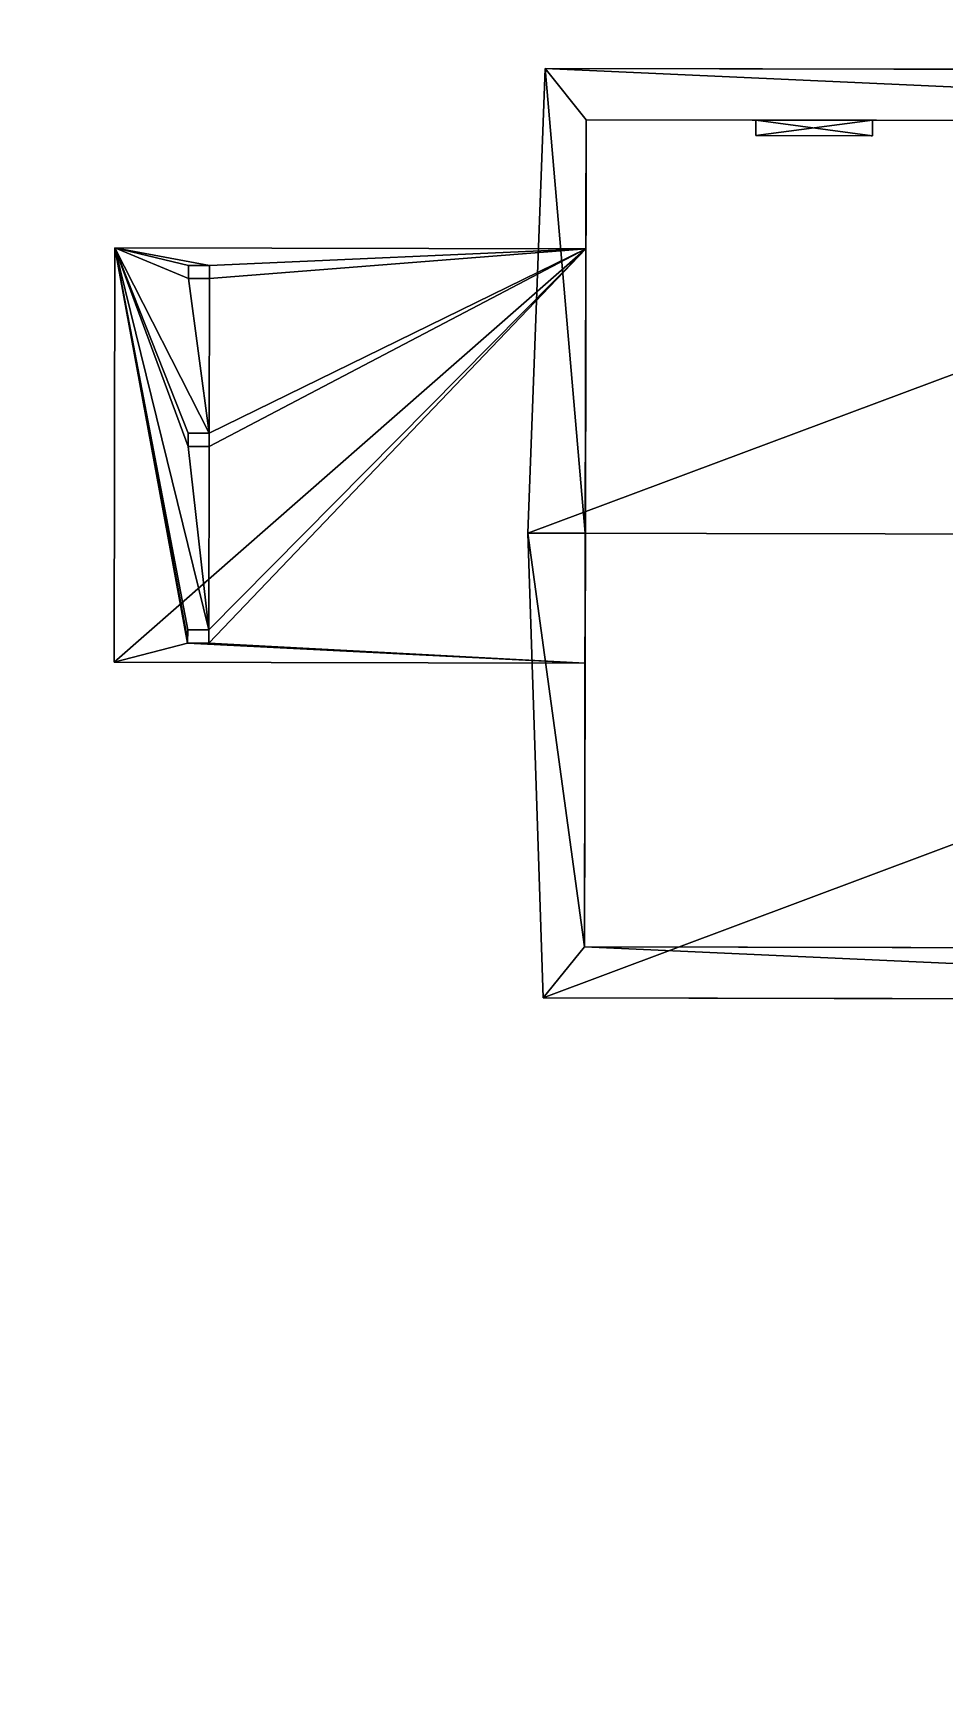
# Model space of a CAD drawing. Extents: x -1551 to 3643, y -2128 to 2177.
# Drawn here: x -409 to -117, y -459 to 68 of the extents above; entities that cross this region are included whole.
import ezdxf

# ---------------------------------------------------------------- set-up
doc = ezdxf.new("R2010")
doc.units = 0
doc.header["$MEASUREMENT"] = 0
doc.layers.get('0').update_dxf_attribs({"color": 13, "linetype": 'CONTINUOUS'})
doc.layers.add('ANNOTATIONS', color=22, linetype='CONTINUOUS')

# ---------------------------------------------------------------- blocks, each defined once
blk = doc.blocks.new('GROUP7_1_1')
at = {"color": 0}
for p, q in [((15.24, 10.39), (-15.24, 10.39)), ((-15.24, 10.39), (-15.24, -10.39)), ((15.24, -10.39), (15.24, 10.39)), ((-15.24, -10.39), (15.24, -10.39))]:
    blk.add_line(p, q, dxfattribs=at)
mesh = blk.add_polyface(dxfattribs=at)
corners = [(15.24, -10.39), (-15.24, 10.39), (-15.24, -10.39), (15.24, 10.39)]
mesh.append_faces([[corners[k] for k in face] for face in [(0, 1, 2), (1, 0, 3)]], dxfattribs={"vtx0": -1, "color": 0})
blk = doc.blocks.new('GROUP6_1_5')
at = {"color": 0}
for p, q in [((13.26, 13.93), (-13.26, 13.93)), ((-13.26, 13.93), (-13.26, -13.93)), ((13.26, -13.93), (13.26, 13.93)), ((-13.26, -13.93), (13.26, -13.93))]:
    blk.add_line(p, q, dxfattribs=at)
mesh = blk.add_polyface(dxfattribs=at)
corners = [(13.26, -13.93), (-13.26, 13.93), (-13.26, -13.93), (13.26, 13.93)]
mesh.append_faces([[corners[k] for k in face] for face in [(0, 1, 2), (1, 0, 3)]], dxfattribs={"vtx0": -1, "color": 0})
blk = doc.blocks.new('GROUP3_1_2')
at = {"color": 0}
for p, q in [((18.16, 39.65), (-18.16, 39.65)), ((-18.16, 39.65), (-18.16, -30.76)), ((18.16, -30.76), (18.16, 39.65)), ((-18.16, -30.76), (-18.16, -39.65)), ((18.16, -39.65), (18.16, -30.76)), ((-18.16, -39.65), (18.16, -39.65))]:
    blk.add_line(p, q, dxfattribs=at)
mesh = blk.add_polyface(dxfattribs=at)
corners = [(18.16, -39.65), (-18.16, -30.76), (-18.16, -39.65), (-18.16, 39.65), (18.16, 39.65)]
mesh.append_faces([[corners[k] for k in face] for face in [(0, 1, 2), (3, 0, 4)]], dxfattribs={"vtx0": -1, "color": 0})
mesh.append_faces([[corners[k] for k in face] for face in [(1, 0, 3)]], dxfattribs={"vtx0": -1, "vtx1": -1, "color": 0})
blk = doc.blocks.new('GARAGE_DWG_1')
at = {"color": 0}
for p, q in [((239.59, 532.42, 93.94), (107.12, 532.42, 93.94)), ((107.12, 532.42, 93.94), (107.12, 381.7, 112.16)), ((107.12, 532.42, 88.62), (239.59, 532.42, 88.62)), ((107.12, 381.7, 106.84), (107.12, 532.42, 88.62)), ((107.12, 532.42, 93.94), (107.12, 532.42, 88.62)), ((107.12, 381.7, 106.84), (107.12, 532.42, 88.62)), ((107.12, 532.42, 93.94), (107.12, 381.7, 112.16)), ((239.59, 532.42, 93.94), (107.12, 532.42, 93.94)), ((107.12, 532.42, 88.62), (239.59, 532.42, 88.62)), ((107.12, 532.42, 93.94), (107.12, 532.42, 88.62)), ((239.59, 381.7, 112.16), (239.59, 532.42, 93.94)), ((239.59, 532.42, 88.62), (239.59, 381.7, 106.84)), ((239.59, 532.42, 93.94), (239.59, 532.42, 88.62)), ((239.59, 532.42, 93.94), (239.59, 532.42, 88.62)), ((239.59, 381.7, 112.16), (239.59, 532.42, 93.94)), ((239.59, 532.42, 88.62), (239.59, 381.7, 106.84)), ((114.02, 508.89, 91.47), (113.25, 508.89, 91.47)), ((113.25, 508.89, 91.47), (113.25, 502.11, 92.29)), ((113.25, 508.89, 91.47), (113.25, 508.89, 14.49)), ((113.25, 508.89, 14.49), (113.25, 502.11, 14.49)), ((113.25, 508.89, 91.47), (113.25, 502.11, 92.29)), ((117.47, 508.89, 14.49), (113.25, 508.89, 14.49)), ((113.25, 508.89, 91.47), (113.25, 508.89, 14.49)), ((114.52, 508.89, 91.47), (114.02, 508.89, 91.47)), ((117.47, 508.89, 91.47), (114.52, 508.89, 91.47)), ((117.47, 502.11, 92.29), (117.47, 508.89, 91.47)), ((117.47, 508.89, 14.49), (117.47, 508.89, 91.47)), ((117.47, 502.11, 92.29), (117.47, 508.89, 91.47)), ((117.47, 502.11, 14.49), (117.47, 508.89, 14.49)), ((117.47, 508.89, 14.49), (117.47, 508.89, 91.47)), ((180.38, 508.89, 91.47), (176.16, 508.89, 91.47)), ((176.16, 508.89, 91.47), (176.16, 502.11, 92.29)), ((180.38, 508.89, 91.47), (176.16, 508.89, 91.47)), ((180.38, 508.89, 14.49), (176.16, 508.89, 14.49)), ((176.16, 508.89, 14.49), (176.16, 508.89, 91.47)), ((176.16, 508.89, 14.49), (176.16, 508.89, 91.47)), ((176.16, 508.89, 14.49), (176.16, 502.11, 14.49)), ((176.16, 508.89, 91.47), (176.16, 502.11, 92.29)), ((180.38, 502.11, 92.29), (180.38, 508.89, 91.47)), ((180.38, 502.11, 92.29), (180.38, 508.89, 91.47)), ((180.38, 502.11, 14.49), (180.38, 508.89, 14.49)), ((234.06, 508.89, 91.47), (229.84, 508.89, 91.47)), ((229.84, 508.89, 91.47), (229.84, 502.11, 92.29)), ((234.06, 508.89, 91.47), (229.84, 508.89, 91.47)), ((234.06, 508.89, 14.49), (229.84, 508.89, 14.49)), ((229.84, 508.89, 14.49), (229.84, 508.89, 91.47)), ((229.84, 508.89, 14.49), (229.84, 508.89, 91.47)), ((229.84, 508.89, 14.49), (229.84, 502.11, 14.49)), ((229.84, 508.89, 91.47), (229.84, 502.11, 92.29)), ((234.06, 502.11, 92.29), (234.06, 508.89, 91.47)), ((234.06, 508.89, 91.47), (234.06, 508.89, 14.49)), ((234.06, 508.89, 91.47), (234.06, 508.89, 14.49)), ((234.06, 502.11, 92.29), (234.06, 508.89, 91.47)), ((234.06, 502.11, 14.49), (234.06, 508.89, 14.49)), ((113.25, 502.11, 92.29), (117.47, 502.11, 92.29)), ((113.25, 502.11, 92.29), (117.47, 502.11, 92.29)), ((113.25, 502.11, 14.49), (117.47, 502.11, 14.49)), ((117.47, 502.11, 92.29), (117.47, 502.11, 14.49)), ((117.47, 502.11, 92.29), (117.47, 502.11, 14.49)), ((176.16, 502.11, 92.29), (180.38, 502.11, 92.29)), ((176.16, 502.11, 92.29), (180.38, 502.11, 92.29)), ((176.16, 502.11, 14.49), (180.38, 502.11, 14.49)), ((180.38, 502.11, 14.49), (180.38, 502.11, 92.29)), ((180.38, 502.11, 14.49), (180.38, 502.11, 92.29)), ((229.84, 502.11, 92.29), (234.06, 502.11, 92.29)), ((229.84, 502.11, 92.29), (234.06, 502.11, 92.29)), ((229.84, 502.11, 92.29), (229.84, 502.11, 14.49)), ((229.84, 502.11, 14.49), (234.06, 502.11, 14.49)), ((229.84, 502.11, 92.29), (229.84, 502.11, 14.49)), ((234.06, 502.11, 14.49), (234.06, 502.11, 92.29)), ((234.06, 502.11, 14.49), (234.06, 502.11, 92.29)), ((0, 394.85, 96.9), (148.64, 400.11, 174.44)), ((148.64, 400.11, 181.93), (0, 394.85, 104.39)), ((148.64, 400.11, 181.93), (0, 394.85, 104.39)), ((0, 394.85, 96.9), (148.64, 400.11, 174.44)), ((148.64, 400.11, 174.44), (148.64, 381.7, 174.44)), ((148.64, 0, 181.93), (148.64, 400.11, 181.93)), ((148.64, 400.11, 174.44), (148.64, 381.7, 174.44)), ((148.64, 400.11, 174.44), (297.28, 394.85, 96.9)), ((297.28, 394.85, 104.39), (148.64, 400.11, 181.93)), ((148.64, 0, 181.93), (148.64, 400.11, 181.93)), ((148.64, 400.11, 181.93), (148.64, 400.11, 174.44)), ((148.64, 400.11, 181.93), (148.64, 400.11, 174.44)), ((297.28, 394.85, 104.39), (148.64, 400.11, 181.93)), ((148.64, 400.11, 174.44), (297.28, 394.85, 96.9)), ((0, 4.18, 96.9), (0, 394.85, 96.9)), ((0, 394.85, 104.39), (0, 4.18, 104.39)), ((0, 394.85, 96.9), (0, 394.85, 104.39)), ((0, 394.85, 96.9), (0, 394.85, 104.39)), ((0, 4.18, 96.9), (0, 394.85, 96.9)), ((0, 394.85, 104.39), (0, 4.18, 104.39)), ((297.28, 394.85, 96.9), (297.28, 4.18, 96.9)), ((297.28, 4.18, 104.39), (297.28, 394.85, 104.39)), ((297.28, 394.85, 96.9), (297.28, 394.85, 104.39)), ((297.28, 4.18, 104.39), (297.28, 394.85, 104.39)), ((297.28, 394.85, 96.9), (297.28, 4.18, 96.9)), ((297.28, 394.85, 96.9), (297.28, 394.85, 104.39)), ((148.64, 381.7, 174.44), (16.36, 381.7, 105.44)), ((16.36, 381.7, 105.44), (16.36, 17.33, 105.44)), ((148.64, 381.7, 174.44), (16.36, 381.7, 105.44)), ((280.91, 381.7, 26.26), (16.36, 381.7, 13.91)), ((16.36, 381.7, 13.91), (16.36, 381.7, 105.44)), ((16.36, 381.7, 105.44), (16.36, 17.33, 105.44)), ((16.36, 381.7, 13.91), (16.36, 381.7, 105.44)), ((16.36, 381.7, 13.91), (16.36, 17.33, 13.91)), ((280.91, 381.7, 26.26), (16.36, 381.7, 13.91)), ((16.36, 381.7), (16.36, 381.7, 13.91)), ((16.36, 381.7), (16.36, 381.7, 13.91)), ((16.36, 381.7), (16.36, 17.33)), ((16.36, 381.7, 13.91), (16.36, 17.33, 13.91)), ((104.6, 381.7, 99.9), (71.05, 381.7, 99.9)), ((71.05, 381.7, 76.06), (104.6, 381.7, 76.06)), ((71.05, 381.7, 99.9), (71.05, 381.7, 76.06)), ((71.05, 381.7, 99.9), (71.05, 381.7, 76.06)), ((104.6, 381.7, 99.9), (71.05, 381.7, 99.9)), ((71.05, 381.7, 76.06), (104.6, 381.7, 76.06)), ((71.93, 381.7, 76.94), (71.93, 381.7, 99.02)), ((71.93, 381.7, 99.02), (103.72, 381.7, 99.02)), ((103.72, 381.7, 76.94), (71.93, 381.7, 76.94)), ((71.93, 381.7, 99.02), (103.72, 381.7, 99.02)), ((71.93, 381.7, 76.94), (71.93, 381.7, 99.02)), ((103.72, 381.7, 76.94), (71.93, 381.7, 76.94)), ((103.07, 381.7, 98.37), (72.58, 381.7, 98.37)), ((72.58, 381.7, 98.37), (72.58, 381.7, 77.59)), ((72.58, 381.7, 77.59), (103.07, 381.7, 77.59)), ((103.07, 381.7, 77.59), (103.07, 381.7, 98.37)), ((103.72, 381.7, 99.02), (103.72, 381.7, 76.94)), ((103.72, 381.7, 99.02), (103.72, 381.7, 76.94)), ((104.6, 381.7, 76.06), (104.6, 381.7, 99.9)), ((104.6, 381.7, 76.06), (104.6, 381.7, 99.9)), ((239.59, 381.7, 112.16), (107.12, 381.7, 112.16)), ((107.12, 381.7, 112.16), (107.12, 381.7, 106.84)), ((107.12, 381.7, 106.84), (239.59, 381.7, 106.84)), ((239.59, 381.7, 112.16), (107.12, 381.7, 112.16)), ((107.12, 381.7, 106.84), (239.59, 381.7, 106.84)), ((107.12, 381.7, 112.16), (107.12, 381.7, 106.84)), ((148.64, 381.7, 174.44), (280.91, 381.7, 105.44)), ((148.64, 381.7, 174.44), (280.91, 381.7, 105.44)), ((206.69, 381.7, 26.5), (206.69, 381.7, 91.54)), ((206.69, 381.7, 91.54), (246.88, 381.7, 91.54)), ((246.88, 381.7, 26.5), (206.69, 381.7, 26.5)), ((246.88, 381.7, 26.5), (206.69, 381.7, 26.5)), ((206.69, 381.7, 26.5), (206.69, 381.7, 91.54)), ((206.69, 381.7, 91.54), (246.88, 381.7, 91.54)), ((239.5, 381.7, 91.33), (210.09, 381.7, 91.33)), ((210.09, 381.7, 91.33), (210.09, 381.7, 59.98)), ((210.09, 381.7, 59.98), (239.5, 381.7, 59.98)), ((210.09, 381.7, 91.33), (210.09, 381.7, 59.98)), ((239.5, 381.7, 91.33), (210.09, 381.7, 91.33)), ((210.09, 381.7, 59.98), (239.5, 381.7, 59.98)), ((210.97, 381.7, 60.86), (210.97, 381.7, 90.46)), ((210.97, 381.7, 90.46), (238.63, 381.7, 90.46)), ((238.63, 381.7, 60.86), (210.97, 381.7, 60.86)), ((210.97, 381.7, 90.46), (238.63, 381.7, 90.46)), ((210.97, 381.7, 60.86), (210.97, 381.7, 90.46)), ((238.63, 381.7, 60.86), (210.97, 381.7, 60.86)), ((238.06, 381.7, 89.58), (211.54, 381.7, 89.58)), ((211.54, 381.7, 89.58), (211.54, 381.7, 61.73)), ((211.54, 381.7, 61.73), (238.06, 381.7, 61.73)), ((238.06, 381.7, 61.73), (238.06, 381.7, 89.58)), ((238.63, 381.7, 90.46), (238.63, 381.7, 60.86)), ((238.63, 381.7, 90.46), (238.63, 381.7, 60.86)), ((239.5, 381.7, 59.98), (239.5, 381.7, 91.33)), ((239.5, 381.7, 59.98), (239.5, 381.7, 91.33)), ((239.59, 381.7, 106.84), (239.59, 381.7, 112.16)), ((239.59, 381.7, 106.84), (239.59, 381.7, 112.16)), ((246.88, 381.7, 91.54), (246.88, 381.7, 26.5)), ((246.88, 381.7, 91.54), (246.88, 381.7, 26.5)), ((280.91, 381.7, 105.44), (280.91, 381.7, 26.26)), ((280.91, 17.33, 105.44), (280.91, 381.7, 105.44)), ((280.91, 381.7, 26.26), (280.91, 381.7, 11.27)), ((280.91, 381.7, 11.27), (280.91, 381.7)), ((280.91, 17.33, 105.44), (280.91, 381.7, 105.44)), ((280.91, 328.62, 11.27), (280.91, 381.7, 11.27)), ((280.91, 17.33), (280.91, 381.7)), ((280.91, 381.7, 11.27), (280.91, 381.7)), ((280.91, 328.62, 11.27), (280.91, 381.7, 11.27)), ((275.97, 290.01, 0.82), (275.97, 327.36, 0.82)), ((275.97, 327.36, 0.82), (275.97, 327.36, 82.2)), ((275.97, 327.36, 82.2), (275.97, 290.01, 82.2)), ((280.91, 327.36, 82.2), (275.97, 327.36, 82.2)), ((275.97, 327.36, 0.82), (275.97, 327.36, 82.2)), ((275.97, 327.36, 0.82), (280.91, 327.36, 0.82)), ((275.97, 327.36, 0.82), (280.91, 327.36, 0.82)), ((275.97, 290.01, 0.82), (275.97, 327.36, 0.82)), ((275.97, 327.36, 82.2), (275.97, 290.01, 82.2)), ((280.91, 327.36, 82.2), (275.97, 327.36, 82.2)), ((275.97, 290.52, 81.69), (275.97, 326.84, 81.69)), ((275.97, 326.84, 81.69), (275.97, 326.84, 10.58)), ((275.97, 326.84, 10.58), (275.97, 326.84, 1.62)), ((275.97, 326.84, 1.62), (275.97, 290.52, 1.62)), ((280.91, 288.75, 0.62), (280.91, 328.62, 0.62)), ((280.91, 328.62, 83.46), (280.91, 288.75, 83.46)), ((280.91, 328.62, 83.46), (280.91, 288.75, 83.46)), ((280.91, 328.62, 11.27), (280.91, 328.62, 83.46)), ((280.91, 328.62, 0.62), (280.91, 328.62, 11.27)), ((280.91, 288.75, 0.62), (280.91, 328.62, 0.62)), ((280.91, 290.01, 82.2), (280.91, 327.36, 82.2)), ((280.91, 327.36, 82.2), (280.91, 327.36, 0.82)), ((280.91, 327.36, 0.82), (280.91, 290.01, 0.82)), ((280.91, 327.36, 82.2), (280.91, 327.36, 0.82)), ((280.91, 327.36, 0.82), (280.91, 290.01, 0.82)), ((280.91, 290.01, 82.2), (280.91, 327.36, 82.2)), ((275.97, 290.52, 1.62), (275.97, 290.52, 10.58)), ((275.97, 290.52, 10.58), (275.97, 290.52, 81.69)), ((275.97, 290.01, 82.2), (275.97, 290.01, 0.82)), ((275.97, 290.01, 82.2), (280.91, 290.01, 82.2)), ((280.91, 290.01, 0.82), (275.97, 290.01, 0.82)), ((275.97, 290.01, 82.2), (275.97, 290.01, 0.82)), ((280.91, 290.01, 0.82), (275.97, 290.01, 0.82)), ((275.97, 290.01, 82.2), (280.91, 290.01, 82.2)), ((280.91, 290.01, 0.82), (280.91, 290.01, 82.2)), ((280.91, 290.01, 0.82), (280.91, 290.01, 82.2)), ((280.91, 288.75, 11.27), (280.91, 288.75, 0.62)), ((280.91, 288.75, 83.46), (280.91, 288.75, 11.27)), ((280.91, 17.33, 11.27), (280.91, 288.75, 11.27)), ((280.91, 288.75, 83.46), (280.91, 288.75, 11.27)), ((280.91, 288.75, 11.27), (280.91, 288.75, 0.62)), ((280.91, 17.33, 11.27), (280.91, 288.75, 11.27))]:
    blk.add_line(p, q, dxfattribs=at)
at = {"color": 17}
for p, q in [((180.38, 508.89, 91.47), (180.38, 508.89, 14.49)), ((180.38, 508.89, 91.47), (180.38, 508.89, 14.49)), ((113.25, 502.11, 14.49), (113.25, 502.11, 92.29)), ((113.25, 502.11, 14.49), (113.25, 502.11, 92.29)), ((176.16, 502.11, 92.29), (176.16, 502.11, 14.49)), ((176.16, 502.11, 92.29), (176.16, 502.11, 14.49))]:
    blk.add_line(p, q, dxfattribs=at)
at = {"color": 23}
blk.add_line((280.91, 381.7), (16.36, 381.7), dxfattribs=at)
at = {"layer": 'ANNOTATIONS', "color": 254, "extrusion": (0, 1, 0)}
for name, p in [('GROUP7_1_1', (-87.83, 87.98, 381.7)), ('GROUP6_1_5', (-224.8, 75.66, 381.7))]:
    blk.add_blockref(name, p, dxfattribs=at)
at = {"layer": 'ANNOTATIONS', "color": 17, "extrusion": (1, 0, 0), "yscale": 1.0098}
blk.add_blockref('GROUP3_1_2', (308.68, 41.65, 275.97), dxfattribs=at)
at = {"color": 17}
mesh = blk.add_polyface(dxfattribs=at)
corners = [(239.59, 381.7, 112.16), (107.12, 532.42, 93.94), (107.12, 381.7, 112.16), (239.59, 532.42, 93.94)]
mesh.append_faces([[corners[k] for k in face] for face in [(0, 1, 2), (1, 0, 3)]], dxfattribs={"vtx0": -1, "color": 17})
mesh = blk.add_polyface(dxfattribs=at)
corners = [(107.12, 532.42, 88.62), (113.25, 508.89, 91.47), (107.12, 381.7, 106.84), (239.59, 532.42, 88.62), (114.02, 508.89, 91.47), (114.52, 508.89, 91.47), (117.47, 508.89, 91.47), (117.47, 502.11, 92.29), (176.16, 508.89, 91.47), (180.38, 508.89, 91.47), (180.38, 502.11, 92.29), (229.84, 508.89, 91.47), (234.06, 508.89, 91.47), (234.06, 502.11, 92.29), (239.59, 381.7, 106.84), (229.84, 502.11, 92.29), (176.16, 502.11, 92.29), (113.25, 502.11, 92.29)]
mesh.append_faces([[corners[k] for k in face] for face in [(13, 14, 15)]], dxfattribs={"vtx0": -1, "color": 17})
mesh.append_faces([[corners[k] for k in face] for face in [(0, 1, 2), (1, 3, 4), (4, 3, 5), (5, 3, 6), (6, 3, 7), (8, 3, 9), (9, 3, 10), (10, 3, 11), (11, 3, 12), (12, 3, 13), (14, 13, 3)]], dxfattribs={"vtx0": -1, "vtx1": -1, "color": 17})
mesh.append_faces([[corners[k] for k in face] for face in [(7, 3, 8)]], dxfattribs={"vtx0": -1, "vtx1": -1, "vtx2": -1, "color": 17})
mesh.append_faces([[corners[k] for k in face] for face in [(1, 0, 3)]], dxfattribs={"vtx0": -1, "vtx2": -1, "color": 17})
mesh.append_faces([[corners[k] for k in face] for face in [(16, 7, 8), (17, 2, 1)]], dxfattribs={"vtx1": -1, "color": 17})
mesh = blk.add_polyface(dxfattribs=at)
corners = [(107.12, 532.42, 93.94), (107.12, 381.7, 106.84), (107.12, 381.7, 112.16), (107.12, 532.42, 88.62)]
mesh.append_faces([[corners[k] for k in face] for face in [(0, 1, 2), (1, 0, 3)]], dxfattribs={"vtx0": -1, "color": 17})
mesh = blk.add_polyface(dxfattribs=at)
corners = [(107.12, 532.42, 93.94), (239.59, 532.42, 88.62), (107.12, 532.42, 88.62), (239.59, 532.42, 93.94)]
mesh.append_faces([[corners[k] for k in face] for face in [(0, 1, 2), (1, 0, 3)]], dxfattribs={"vtx0": -1, "color": 17})
mesh = blk.add_polyface(dxfattribs=at)
corners = [(239.59, 532.42, 88.62), (239.59, 381.7, 112.16), (239.59, 381.7, 106.84), (239.59, 532.42, 93.94)]
mesh.append_faces([[corners[k] for k in face] for face in [(0, 1, 2), (1, 0, 3)]], dxfattribs={"vtx0": -1, "color": 17})
mesh = blk.add_polyface(dxfattribs=at)
corners = [(113.25, 502.11, 92.29), (239.59, 381.7, 106.84), (107.12, 381.7, 106.84), (117.47, 502.11, 92.29), (176.16, 502.11, 92.29), (180.38, 502.11, 92.29), (229.84, 502.11, 92.29), (229.84, 508.89, 91.47)]
mesh.append_faces([[corners[k] for k in face] for face in [(0, 1, 2), (6, 5, 7)]], dxfattribs={"vtx0": -1, "color": 17})
mesh.append_faces([[corners[k] for k in face] for face in [(1, 5, 6)]], dxfattribs={"vtx0": -1, "vtx1": -1, "color": 17})
mesh.append_faces([[corners[k] for k in face] for face in [(1, 0, 3), (1, 3, 4), (1, 4, 5)]], dxfattribs={"vtx0": -1, "vtx2": -1, "color": 17})
mesh = blk.add_polyface(dxfattribs=at)
corners = [(113.25, 508.89, 91.47), (113.25, 502.11, 14.49), (113.25, 502.11, 92.29), (113.25, 508.89, 14.49)]
mesh.append_faces([[corners[k] for k in face] for face in [(0, 1, 2), (1, 0, 3)]], dxfattribs={"vtx0": -1, "color": 17})
mesh = blk.add_polyface(dxfattribs=at)
corners = [(113.25, 508.89, 91.47), (117.47, 508.89, 14.49), (113.25, 508.89, 14.49), (117.47, 508.89, 91.47)]
mesh.append_faces([[corners[k] for k in face] for face in [(0, 1, 2), (1, 0, 3)]], dxfattribs={"vtx0": -1, "color": 17})
mesh = blk.add_polyface(dxfattribs=at)
corners = [(117.47, 508.89, 14.49), (117.47, 502.11, 92.29), (117.47, 502.11, 14.49), (117.47, 508.89, 91.47)]
mesh.append_faces([[corners[k] for k in face] for face in [(0, 1, 2), (1, 0, 3)]], dxfattribs={"vtx0": -1, "color": 17})
mesh = blk.add_polyface(dxfattribs=at)
corners = [(176.16, 508.89, 91.47), (180.38, 508.89, 14.49), (176.16, 508.89, 14.49), (180.38, 508.89, 91.47)]
mesh.append_faces([[corners[k] for k in face] for face in [(0, 1, 2), (1, 0, 3)]], dxfattribs={"vtx0": -1, "color": 17})
mesh = blk.add_polyface(dxfattribs=at)
corners = [(176.16, 508.89, 91.47), (176.16, 502.11, 14.49), (176.16, 502.11, 92.29), (176.16, 508.89, 14.49)]
mesh.append_faces([[corners[k] for k in face] for face in [(0, 1, 2), (1, 0, 3)]], dxfattribs={"vtx0": -1, "color": 17})
mesh = blk.add_polyface(dxfattribs=at)
corners = [(180.38, 508.89, 14.49), (180.38, 502.11, 92.29), (180.38, 502.11, 14.49), (180.38, 508.89, 91.47)]
mesh.append_faces([[corners[k] for k in face] for face in [(0, 1, 2), (1, 0, 3)]], dxfattribs={"vtx0": -1, "color": 17})
mesh = blk.add_polyface(dxfattribs=at)
corners = [(229.84, 508.89, 91.47), (234.06, 508.89, 14.49), (229.84, 508.89, 14.49), (234.06, 508.89, 91.47)]
mesh.append_faces([[corners[k] for k in face] for face in [(0, 1, 2), (1, 0, 3)]], dxfattribs={"vtx0": -1, "color": 17})
mesh = blk.add_polyface(dxfattribs=at)
corners = [(229.84, 508.89, 91.47), (229.84, 502.11, 14.49), (229.84, 502.11, 92.29), (229.84, 508.89, 14.49)]
mesh.append_faces([[corners[k] for k in face] for face in [(0, 1, 2), (1, 0, 3)]], dxfattribs={"vtx0": -1, "color": 17})
mesh = blk.add_polyface(dxfattribs=at)
corners = [(234.06, 508.89, 14.49), (234.06, 502.11, 92.29), (234.06, 502.11, 14.49), (234.06, 508.89, 91.47)]
mesh.append_faces([[corners[k] for k in face] for face in [(0, 1, 2), (1, 0, 3)]], dxfattribs={"vtx0": -1, "color": 17})
mesh = blk.add_polyface(dxfattribs=at)
corners = [(117.47, 502.11, 92.29), (113.25, 502.11, 14.49), (117.47, 502.11, 14.49), (113.25, 502.11, 92.29)]
mesh.append_faces([[corners[k] for k in face] for face in [(0, 1, 2), (1, 0, 3)]], dxfattribs={"vtx0": -1, "color": 17})
mesh = blk.add_polyface(dxfattribs=at)
corners = [(180.38, 502.11, 92.29), (176.16, 502.11, 14.49), (180.38, 502.11, 14.49), (176.16, 502.11, 92.29)]
mesh.append_faces([[corners[k] for k in face] for face in [(0, 1, 2), (1, 0, 3)]], dxfattribs={"vtx0": -1, "color": 17})
mesh = blk.add_polyface(dxfattribs=at)
corners = [(234.06, 502.11, 92.29), (229.84, 502.11, 14.49), (234.06, 502.11, 14.49), (229.84, 502.11, 92.29)]
mesh.append_faces([[corners[k] for k in face] for face in [(0, 1, 2), (1, 0, 3)]], dxfattribs={"vtx0": -1, "color": 17})
at = {"color": 9}
mesh = blk.add_polyface(dxfattribs=at)
corners = [(0, 394.85, 96.9), (16.36, 381.7, 105.44), (0, 4.18, 96.9), (148.64, 400.11, 174.44), (148.64, 381.7, 174.44), (16.36, 17.33, 105.44), (148.64, 0, 174.44), (148.64, 17.33, 174.44)]
mesh.append_faces([[corners[k] for k in face] for face in [(1, 3, 4), (6, 5, 7)]], dxfattribs={"vtx0": -1, "color": 9})
mesh.append_faces([[corners[k] for k in face] for face in [(0, 1, 2), (2, 5, 6), (5, 2, 1)]], dxfattribs={"vtx0": -1, "vtx1": -1, "color": 9})
mesh.append_faces([[corners[k] for k in face] for face in [(1, 0, 3)]], dxfattribs={"vtx0": -1, "vtx2": -1, "color": 9})
mesh = blk.add_polyface(dxfattribs=at)
corners = [(148.64, 0, 181.93), (0, 394.85, 104.39), (0, 4.18, 104.39), (148.64, 400.11, 181.93)]
mesh.append_faces([[corners[k] for k in face] for face in [(0, 1, 2), (1, 0, 3)]], dxfattribs={"vtx0": -1, "color": 9})
mesh = blk.add_polyface(dxfattribs=at)
corners = [(0, 394.85, 104.39), (148.64, 400.11, 174.44), (0, 394.85, 96.9), (148.64, 400.11, 181.93)]
mesh.append_faces([[corners[k] for k in face] for face in [(0, 1, 2), (1, 0, 3)]], dxfattribs={"vtx0": -1, "color": 9})
mesh = blk.add_polyface(dxfattribs=at)
corners = [(297.28, 394.85, 96.9), (148.64, 381.7, 174.44), (148.64, 400.11, 174.44), (280.91, 381.7, 105.44), (280.91, 17.33, 105.44), (148.64, 0, 174.44), (148.64, 17.33, 174.44), (297.28, 4.18, 96.9)]
mesh.append_faces([[corners[k] for k in face] for face in [(0, 1, 2), (4, 5, 6)]], dxfattribs={"vtx0": -1, "color": 9})
mesh.append_faces([[corners[k] for k in face] for face in [(1, 0, 3), (3, 0, 4), (5, 4, 7), (7, 4, 0)]], dxfattribs={"vtx0": -1, "vtx1": -1, "color": 9})
mesh = blk.add_polyface(dxfattribs=at)
corners = [(297.28, 4.18, 104.39), (148.64, 400.11, 181.93), (148.64, 0, 181.93), (297.28, 394.85, 104.39)]
mesh.append_faces([[corners[k] for k in face] for face in [(0, 1, 2), (1, 0, 3)]], dxfattribs={"vtx0": -1, "color": 9})
mesh = blk.add_polyface(dxfattribs=at)
corners = [(148.64, 400.11, 174.44), (297.28, 394.85, 104.39), (297.28, 394.85, 96.9), (148.64, 400.11, 181.93)]
mesh.append_faces([[corners[k] for k in face] for face in [(0, 1, 2), (1, 0, 3)]], dxfattribs={"vtx0": -1, "color": 9})
mesh = blk.add_polyface(dxfattribs=at)
corners = [(0, 394.85, 104.39), (0, 4.18, 96.9), (0, 4.18, 104.39), (0, 394.85, 96.9)]
mesh.append_faces([[corners[k] for k in face] for face in [(0, 1, 2), (1, 0, 3)]], dxfattribs={"vtx0": -1, "color": 9})
mesh = blk.add_polyface(dxfattribs=at)
corners = [(297.28, 394.85, 96.9), (297.28, 4.18, 104.39), (297.28, 4.18, 96.9), (297.28, 394.85, 104.39)]
mesh.append_faces([[corners[k] for k in face] for face in [(0, 1, 2), (1, 0, 3)]], dxfattribs={"vtx0": -1, "color": 9})
at = {"color": 23}
mesh = blk.add_polyface(dxfattribs=at)
corners = [(16.36, 381.7, 105.44), (104.6, 381.7, 99.9), (71.05, 381.7, 99.9), (16.36, 381.7, 13.91), (206.69, 381.7, 26.5), (280.91, 381.7, 26.26), (71.05, 381.7, 76.06), (104.6, 381.7, 76.06), (206.69, 381.7, 91.54), (246.88, 381.7, 26.5), (280.91, 381.7, 105.44), (246.88, 381.7, 91.54), (107.12, 381.7, 106.84), (107.12, 381.7, 112.16), (148.64, 381.7, 174.44), (239.59, 381.7, 112.16), (239.59, 381.7, 106.84)]
mesh.append_faces([[corners[k] for k in face] for face in [(0, 1, 2), (4, 7, 8), (13, 14, 15)]], dxfattribs={"vtx0": -1, "color": 23})
mesh.append_faces([[corners[k] for k in face] for face in [(3, 4, 5), (5, 9, 10), (9, 5, 4), (12, 0, 13)]], dxfattribs={"vtx0": -1, "vtx1": -1, "color": 23})
mesh.append_faces([[corners[k] for k in face] for face in [(10, 1, 0), (10, 0, 12)]], dxfattribs={"vtx0": -1, "vtx1": -1, "vtx2": -1, "color": 23})
mesh.append_faces([[corners[k] for k in face] for face in [(4, 3, 6), (4, 6, 7), (10, 9, 11), (10, 11, 1), (13, 0, 14)]], dxfattribs={"vtx0": -1, "vtx2": -1, "color": 23})
mesh.append_faces([[corners[k] for k in face] for face in [(16, 10, 12)]], dxfattribs={"vtx1": -1, "color": 23})
mesh = blk.add_polyface(dxfattribs=at)
corners = [(16.36, 381.7, 105.44), (71.05, 381.7, 76.06), (16.36, 381.7, 13.91), (71.05, 381.7, 99.9)]
mesh.append_faces([[corners[k] for k in face] for face in [(0, 1, 2), (1, 0, 3)]], dxfattribs={"vtx0": -1, "color": 23})
mesh = blk.add_polyface(dxfattribs=at)
corners = [(16.36, 17.33, 105.44), (16.36, 68.47, 96.7), (16.36, 17.33, 13.91), (16.36, 381.7, 105.44), (16.36, 127.45, 96.7), (16.36, 175.02, 96.7), (16.36, 234, 96.7), (16.36, 234, 61.81), (16.36, 127.45, 61.81), (16.36, 381.7, 13.91), (16.36, 68.47, 61.81), (16.36, 175.02, 61.81)]
mesh.append_faces([[corners[k] for k in face] for face in [(0, 1, 2), (8, 9, 10)]], dxfattribs={"vtx0": -1, "color": 23})
mesh.append_faces([[corners[k] for k in face] for face in [(1, 3, 4), (4, 3, 5), (5, 3, 6), (6, 3, 7), (9, 7, 3)]], dxfattribs={"vtx0": -1, "vtx1": -1, "color": 23})
mesh.append_faces([[corners[k] for k in face] for face in [(1, 0, 3), (9, 8, 11), (9, 11, 7)]], dxfattribs={"vtx0": -1, "vtx2": -1, "color": 23})
mesh = blk.add_polyface(dxfattribs=at)
corners = [(16.36, 17.33, 13.91), (16.36, 68.47, 61.81), (16.36, 381.7, 13.91), (16.36, 68.47, 96.7)]
mesh.append_faces([[corners[k] for k in face] for face in [(0, 1, 2), (1, 0, 3)]], dxfattribs={"vtx0": -1, "color": 23})
at = {"color": 31}
mesh = blk.add_polyface(dxfattribs=at)
corners = [(16.36, 381.7, 13.91), (280.91, 381.7), (16.36, 381.7), (280.91, 381.7, 11.27), (280.91, 381.7, 26.26)]
mesh.append_faces([[corners[k] for k in face] for face in [(0, 1, 2), (3, 0, 4)]], dxfattribs={"vtx0": -1, "color": 31})
mesh.append_faces([[corners[k] for k in face] for face in [(1, 0, 3)]], dxfattribs={"vtx0": -1, "vtx1": -1, "color": 31})
mesh = blk.add_polyface(dxfattribs=at)
corners = [(16.36, 381.7, 13.91), (16.36, 17.33), (16.36, 17.33, 13.91), (16.36, 381.7)]
mesh.append_faces([[corners[k] for k in face] for face in [(0, 1, 2), (1, 0, 3)]], dxfattribs={"vtx0": -1, "color": 31})
at = {"color": 0}
mesh = blk.add_polyface(dxfattribs=at)
corners = [(71.05, 381.7, 76.06), (71.93, 381.7, 76.94), (104.6, 381.7, 76.06), (71.05, 381.7, 99.9), (71.93, 381.7, 99.02), (103.72, 381.7, 99.02), (104.6, 381.7, 99.9), (103.72, 381.7, 76.94)]
mesh.append_faces([[corners[k] for k in face] for face in [(0, 1, 2), (5, 6, 7)]], dxfattribs={"vtx0": -1, "color": 0})
mesh.append_faces([[corners[k] for k in face] for face in [(1, 3, 4), (4, 3, 5), (6, 5, 3)]], dxfattribs={"vtx0": -1, "vtx1": -1, "color": 0})
mesh.append_faces([[corners[k] for k in face] for face in [(1, 0, 3)]], dxfattribs={"vtx0": -1, "vtx2": -1, "color": 0})
mesh = blk.add_polyface(dxfattribs=at)
corners = [(71.93, 381.7, 76.94), (72.58, 381.7, 77.59), (103.72, 381.7, 76.94), (71.93, 381.7, 99.02), (72.58, 381.7, 98.37), (103.07, 381.7, 98.37), (103.72, 381.7, 99.02), (103.07, 381.7, 77.59)]
mesh.append_faces([[corners[k] for k in face] for face in [(0, 1, 2), (5, 6, 7)]], dxfattribs={"vtx0": -1, "color": 0})
mesh.append_faces([[corners[k] for k in face] for face in [(1, 3, 4), (4, 3, 5), (6, 5, 3)]], dxfattribs={"vtx0": -1, "vtx1": -1, "color": 0})
mesh.append_faces([[corners[k] for k in face] for face in [(1, 0, 3)]], dxfattribs={"vtx0": -1, "vtx2": -1, "color": 0})
mesh = blk.add_polyface(dxfattribs=at)
corners = [(104.6, 381.7, 76.06), (103.72, 381.7, 76.94), (104.6, 381.7, 99.9), (71.93, 381.7, 76.94)]
mesh.append_faces([[corners[k] for k in face] for face in [(0, 1, 2), (1, 0, 3)]], dxfattribs={"vtx0": -1, "color": 0})
mesh = blk.add_polyface(dxfattribs=at)
corners = [(103.72, 381.7, 76.94), (103.07, 381.7, 77.59), (103.72, 381.7, 99.02), (72.58, 381.7, 77.59)]
mesh.append_faces([[corners[k] for k in face] for face in [(0, 1, 2), (1, 0, 3)]], dxfattribs={"vtx0": -1, "color": 0})
at = {"color": 23}
mesh = blk.add_polyface(dxfattribs=at)
corners = [(104.6, 381.7, 99.9), (206.69, 381.7, 91.54), (104.6, 381.7, 76.06), (246.88, 381.7, 91.54)]
mesh.append_faces([[corners[k] for k in face] for face in [(0, 1, 2), (1, 0, 3)]], dxfattribs={"vtx0": -1, "color": 23})
mesh = blk.add_polyface(dxfattribs=at)
corners = [(280.91, 381.7, 105.44), (239.59, 381.7, 112.16), (148.64, 381.7, 174.44), (239.59, 381.7, 106.84)]
mesh.append_faces([[corners[k] for k in face] for face in [(0, 1, 2), (1, 0, 3)]], dxfattribs={"vtx0": -1, "color": 23})
at = {"color": 17}
mesh = blk.add_polyface(dxfattribs=at)
corners = [(206.69, 381.7, 26.5), (210.09, 381.7, 59.98), (246.88, 381.7, 26.5), (206.69, 381.7, 91.54), (210.09, 381.7, 91.33), (239.5, 381.7, 91.33), (246.88, 381.7, 91.54), (239.5, 381.7, 59.98)]
mesh.append_faces([[corners[k] for k in face] for face in [(0, 1, 2), (5, 6, 7)]], dxfattribs={"vtx0": -1, "color": 17})
mesh.append_faces([[corners[k] for k in face] for face in [(1, 3, 4), (4, 3, 5), (6, 5, 3)]], dxfattribs={"vtx0": -1, "vtx1": -1, "color": 17})
mesh.append_faces([[corners[k] for k in face] for face in [(1, 0, 3)]], dxfattribs={"vtx0": -1, "vtx2": -1, "color": 17})
mesh = blk.add_polyface(dxfattribs=at)
corners = [(246.88, 381.7, 26.5), (239.5, 381.7, 59.98), (246.88, 381.7, 91.54), (210.09, 381.7, 59.98)]
mesh.append_faces([[corners[k] for k in face] for face in [(0, 1, 2), (1, 0, 3)]], dxfattribs={"vtx0": -1, "color": 17})
at = {"color": 0}
mesh = blk.add_polyface(dxfattribs=at)
corners = [(210.09, 381.7, 59.98), (210.97, 381.7, 60.86), (239.5, 381.7, 59.98), (210.09, 381.7, 91.33), (210.97, 381.7, 90.46), (238.63, 381.7, 90.46), (239.5, 381.7, 91.33), (238.63, 381.7, 60.86)]
mesh.append_faces([[corners[k] for k in face] for face in [(0, 1, 2), (5, 6, 7)]], dxfattribs={"vtx0": -1, "color": 0})
mesh.append_faces([[corners[k] for k in face] for face in [(1, 3, 4), (4, 3, 5), (6, 5, 3)]], dxfattribs={"vtx0": -1, "vtx1": -1, "color": 0})
mesh.append_faces([[corners[k] for k in face] for face in [(1, 0, 3)]], dxfattribs={"vtx0": -1, "vtx2": -1, "color": 0})
mesh = blk.add_polyface(dxfattribs=at)
corners = [(210.97, 381.7, 60.86), (211.54, 381.7, 61.73), (238.63, 381.7, 60.86), (210.97, 381.7, 90.46), (211.54, 381.7, 89.58), (238.06, 381.7, 89.58), (238.63, 381.7, 90.46), (238.06, 381.7, 61.73)]
mesh.append_faces([[corners[k] for k in face] for face in [(0, 1, 2), (5, 6, 7)]], dxfattribs={"vtx0": -1, "color": 0})
mesh.append_faces([[corners[k] for k in face] for face in [(1, 3, 4), (4, 3, 5), (6, 5, 3)]], dxfattribs={"vtx0": -1, "vtx1": -1, "color": 0})
mesh.append_faces([[corners[k] for k in face] for face in [(1, 0, 3)]], dxfattribs={"vtx0": -1, "vtx2": -1, "color": 0})
mesh = blk.add_polyface(dxfattribs=at)
corners = [(239.5, 381.7, 59.98), (238.63, 381.7, 60.86), (239.5, 381.7, 91.33), (210.97, 381.7, 60.86)]
mesh.append_faces([[corners[k] for k in face] for face in [(0, 1, 2), (1, 0, 3)]], dxfattribs={"vtx0": -1, "color": 0})
mesh = blk.add_polyface(dxfattribs=at)
corners = [(238.63, 381.7, 60.86), (238.06, 381.7, 61.73), (238.63, 381.7, 90.46), (211.54, 381.7, 61.73)]
mesh.append_faces([[corners[k] for k in face] for face in [(0, 1, 2), (1, 0, 3)]], dxfattribs={"vtx0": -1, "color": 0})
at = {"color": 23}
mesh = blk.add_polyface(dxfattribs=at)
corners = [(280.91, 381.7, 11.27), (280.91, 328.62, 83.46), (280.91, 328.62, 11.27), (280.91, 288.75, 11.27), (280.91, 17.33, 105.44), (280.91, 17.33, 11.27), (280.91, 288.75, 83.46), (280.91, 381.7, 105.44)]
mesh.append_faces([[corners[k] for k in face] for face in [(0, 1, 2), (3, 4, 5)]], dxfattribs={"vtx0": -1, "color": 23})
mesh.append_faces([[corners[k] for k in face] for face in [(4, 6, 7), (7, 1, 0)]], dxfattribs={"vtx0": -1, "vtx1": -1, "color": 23})
mesh.append_faces([[corners[k] for k in face] for face in [(4, 3, 6), (7, 6, 1)]], dxfattribs={"vtx0": -1, "vtx2": -1, "color": 23})
at = {"color": 31}
mesh = blk.add_polyface(dxfattribs=at)
corners = [(280.91, 17.33), (280.91, 288.75, 0.62), (280.91, 17.33, 11.27), (280.91, 381.7), (280.91, 328.62, 0.62), (280.91, 328.62, 11.27), (280.91, 381.7, 11.27), (280.91, 288.75, 11.27)]
mesh.append_faces([[corners[k] for k in face] for face in [(5, 3, 6)]], dxfattribs={"vtx0": -1, "color": 31})
mesh.append_faces([[corners[k] for k in face] for face in [(0, 1, 2), (1, 3, 4), (4, 3, 5)]], dxfattribs={"vtx0": -1, "vtx1": -1, "color": 31})
mesh.append_faces([[corners[k] for k in face] for face in [(1, 0, 3)]], dxfattribs={"vtx0": -1, "vtx2": -1, "color": 31})
mesh.append_faces([[corners[k] for k in face] for face in [(7, 2, 1)]], dxfattribs={"vtx1": -1, "color": 31})
at = {"color": 0}
mesh = blk.add_polyface(dxfattribs=at)
corners = [(275.97, 290.01, 0.82), (275.97, 290.52, 1.62), (275.97, 290.01, 82.2), (275.97, 327.36, 0.82), (275.97, 326.84, 1.62), (275.97, 326.84, 10.58), (275.97, 326.84, 81.69), (275.97, 327.36, 82.2), (275.97, 290.52, 81.69)]
mesh.append_faces([[corners[k] for k in face] for face in [(0, 1, 2), (6, 7, 8)]], dxfattribs={"vtx0": -1, "color": 0})
mesh.append_faces([[corners[k] for k in face] for face in [(1, 3, 4), (4, 3, 5), (5, 3, 6), (7, 6, 3)]], dxfattribs={"vtx0": -1, "vtx1": -1, "color": 0})
mesh.append_faces([[corners[k] for k in face] for face in [(1, 0, 3)]], dxfattribs={"vtx0": -1, "vtx2": -1, "color": 0})
mesh = blk.add_polyface(dxfattribs=at)
corners = [(275.97, 290.01, 82.2), (275.97, 290.52, 81.69), (275.97, 327.36, 82.2), (275.97, 290.52, 1.62)]
mesh.append_faces([[corners[k] for k in face] for face in [(0, 1, 2), (1, 0, 3)]], dxfattribs={"vtx0": -1, "color": 0})
mesh = blk.add_polyface(dxfattribs=at)
corners = [(280.91, 327.36, 82.2), (275.97, 327.36, 0.82), (280.91, 327.36, 0.82), (275.97, 327.36, 82.2)]
mesh.append_faces([[corners[k] for k in face] for face in [(0, 1, 2), (1, 0, 3)]], dxfattribs={"vtx0": -1, "color": 0})
mesh = blk.add_polyface(dxfattribs=at)
corners = [(280.91, 290.01, 0.82), (275.97, 327.36, 0.82), (275.97, 290.01, 0.82), (280.91, 327.36, 0.82)]
mesh.append_faces([[corners[k] for k in face] for face in [(0, 1, 2), (1, 0, 3)]], dxfattribs={"vtx0": -1, "color": 0})
mesh = blk.add_polyface(dxfattribs=at)
corners = [(280.91, 327.36, 82.2), (275.97, 290.01, 82.2), (275.97, 327.36, 82.2), (280.91, 290.01, 82.2)]
mesh.append_faces([[corners[k] for k in face] for face in [(0, 1, 2), (1, 0, 3)]], dxfattribs={"vtx0": -1, "color": 0})
mesh = blk.add_polyface(dxfattribs=at)
corners = [(280.91, 288.75, 0.62), (280.91, 290.01, 0.82), (280.91, 288.75, 11.27), (280.91, 328.62, 0.62), (280.91, 327.36, 0.82), (280.91, 327.36, 82.2), (280.91, 290.01, 82.2), (280.91, 328.62, 83.46), (280.91, 288.75, 83.46)]
mesh.append_faces([[corners[k] for k in face] for face in [(0, 1, 2), (6, 7, 8)]], dxfattribs={"vtx0": -1, "color": 0})
mesh.append_faces([[corners[k] for k in face] for face in [(1, 3, 4), (4, 3, 5), (7, 5, 3)]], dxfattribs={"vtx0": -1, "vtx1": -1, "color": 0})
mesh.append_faces([[corners[k] for k in face] for face in [(1, 0, 3), (7, 6, 5)]], dxfattribs={"vtx0": -1, "vtx2": -1, "color": 0})
mesh = blk.add_polyface(dxfattribs=at)
corners = [(275.97, 290.01, 82.2), (280.91, 290.01, 0.82), (275.97, 290.01, 0.82), (280.91, 290.01, 82.2)]
mesh.append_faces([[corners[k] for k in face] for face in [(0, 1, 2), (1, 0, 3)]], dxfattribs={"vtx0": -1, "color": 0})
mesh = blk.add_polyface(dxfattribs=at)
corners = [(280.91, 290.01, 0.82), (280.91, 288.75, 83.46), (280.91, 288.75, 11.27), (280.91, 290.01, 82.2)]
mesh.append_faces([[corners[k] for k in face] for face in [(0, 1, 2), (1, 0, 3)]], dxfattribs={"vtx0": -1, "color": 0})

msp = doc.modelspace()

# ---------------------------------------------------------------- block references
at = {"color": 0, "rotation": 89.88658678380447}
msp.add_blockref('GARAGE_DWG_1', (149.21, -241.47, -2.95), dxfattribs=at)

# ---------------------------------------------------------------- meshes
at = {"color": 0}
mesh = msp.add_polyface(dxfattribs=at)
corners = [(1540.83, -168.19), (1540.67, -168.24), (1534.33, -146.78), (3642.78, 1239.34), (-1049.3, 2177.1), (1537.56, -145.79), (1544.06, -167.21), (1544.84, -169.77), (1545.04, -170.57), (1545.16, -170.54), (1552.44, -194.52), (2561.91, -2128.17), (-1551.25, -1075.87), (1548.97, -195.57), (1541.69, -171.59), (1544.8, -169.79)]
mesh.append_faces([[corners[k] for k in face] for face in [(4, 11, 12), (13, 1, 14)]], dxfattribs={"vtx0": -1, "color": 0})
mesh.append_faces([[corners[k] for k in face] for face in [(3, 2, 4), (2, 3, 5), (5, 3, 6), (6, 3, 7), (8, 3, 9), (9, 3, 10)]], dxfattribs={"vtx0": -1, "vtx1": -1, "color": 0})
mesh.append_faces([[corners[k] for k in face] for face in [(7, 3, 8), (11, 4, 13), (13, 4, 1), (1, 4, 2)]], dxfattribs={"vtx0": -1, "vtx1": -1, "vtx2": -1, "color": 0})
mesh.append_faces([[corners[k] for k in face] for face in [(10, 3, 11), (11, 13, 10)]], dxfattribs={"vtx0": -1, "vtx2": -1, "color": 0})
mesh.append_faces([[corners[k] for k in face] for face in [(0, 1, 2)]], dxfattribs={"vtx1": -1, "color": 0})
mesh.append_faces([[corners[k] for k in face] for face in [(8, 15, 7)]], dxfattribs={"vtx2": -1, "color": 0})

doc.saveas('drawing.dxf')
